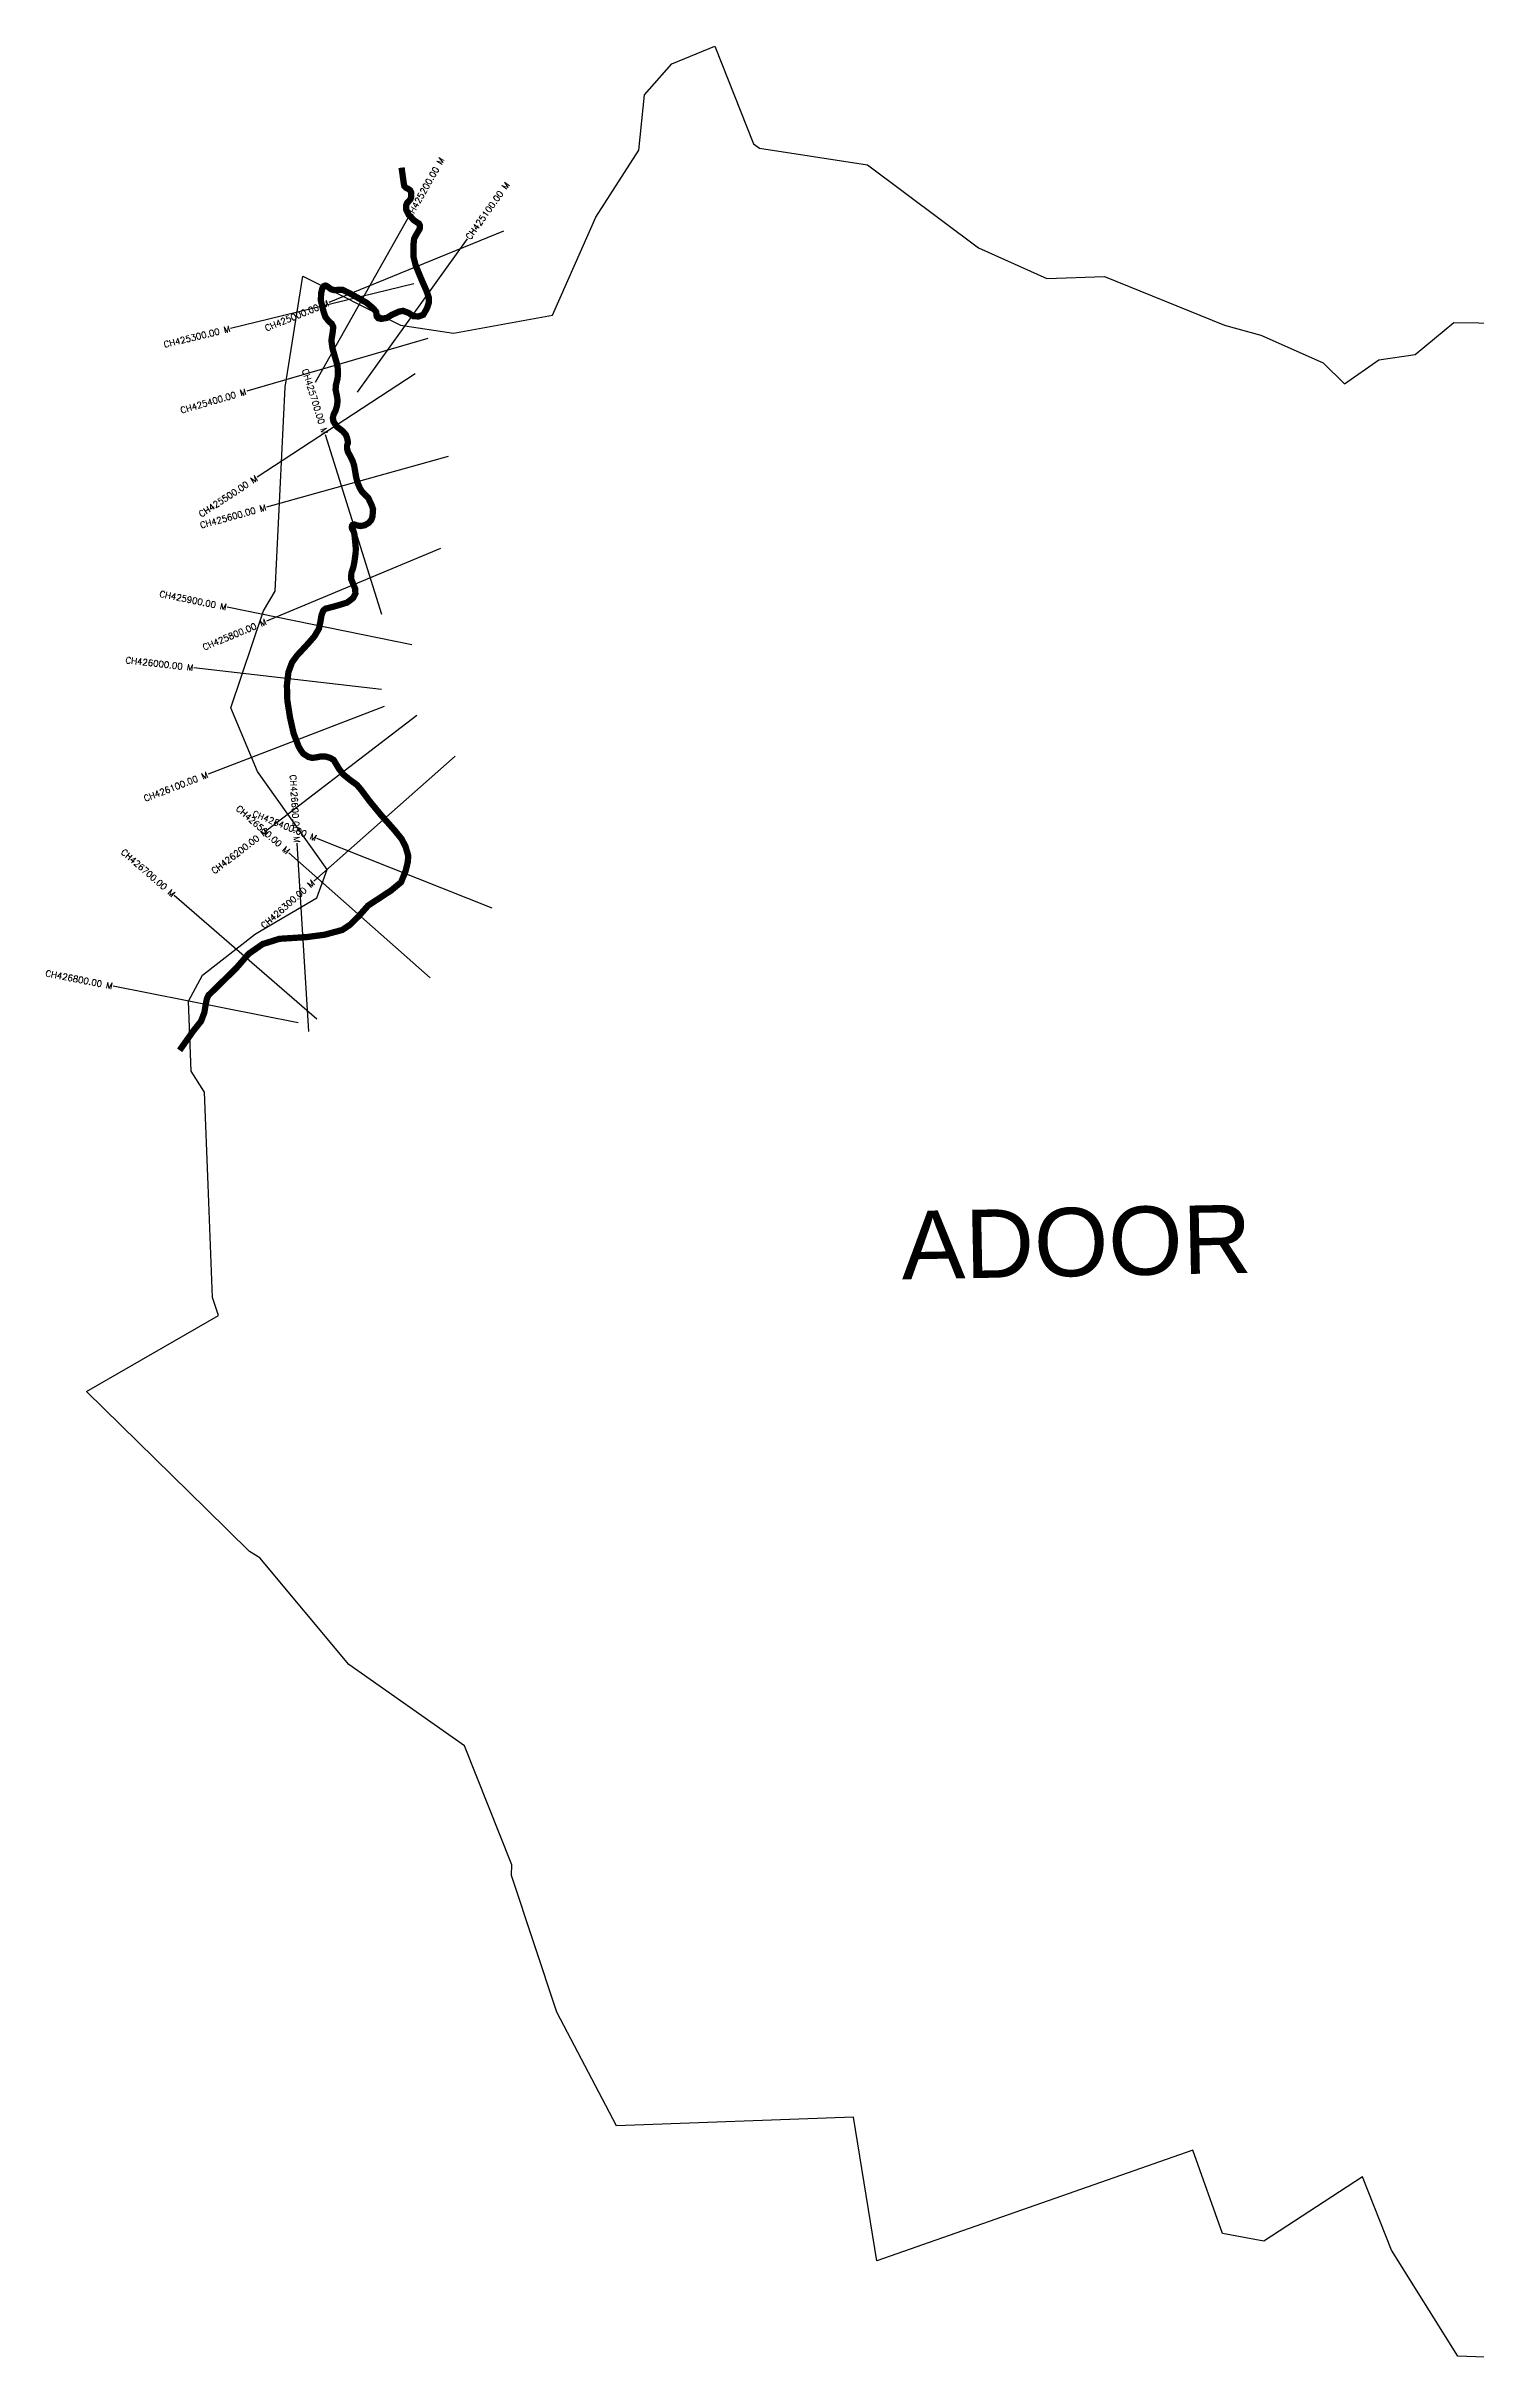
# Model space of a CAD drawing. Header units: metres. Extents: x 306893 to 311442, y 1924002 to 1927686.
# Drawn here: x 306893 to 309167, y 1924002 to 1927686 of the extents above; entities that cross this region are included whole.
import ezdxf
from ezdxf.enums import TextEntityAlignment as Align

# ---------------------------------------------------------------- set-up
doc = ezdxf.new("R2010")
doc.units = ezdxf.units.M
for name, color, linetype in [('CS', 134, 'Continuous'), ('CSMark', 6, 'Continuous'), ('UNPROTECTED', 10, 'Continuous'), ('VILLAGE BOUNDRY', 10, 'Continuous'), ('VILLAGE NAME', 250, 'Continuous')]:
    doc.layers.add(name, color=color, linetype=linetype)
doc.styles.get("Standard").update_dxf_attribs({"font": 'simplex.shx'})

msp = doc.modelspace()

# ---------------------------------------------------------------- linework, layer by layer
at = {"layer": 'CS'}
for p, q in [((307320.6, 1927151.2), (307468.2, 1927412.4)), ((307619.9, 1927391.2), (307342.1, 1927277.8)), ((307387.5, 1927135.2), (307562.3, 1927379)), ((307477.2, 1927307.4), (307185.7, 1927236.6)), ((307499.2, 1927220.9), (307211.3, 1927136.7)), ((307479, 1927164.3), (307228, 1927000)), ((307426.1, 1926781.3), (307336.5, 1927067.6)), ((307531.9, 1927032.7), (307242.8, 1926952.5)), ((307519.6, 1926886.4), (307242.7, 1926770.9)), ((307474.1, 1926733.4), (307180, 1926793)), ((307425.4, 1926662.5), (307127.4, 1926696.7)), ((307430.1, 1926635.3), (307150.1, 1926527.6)), ((307482, 1926620.9), (307243.8, 1926438.5)), ((307542.6, 1926556), (307317.9, 1926357.2)), ((307309.9, 1926118.2), (307291.5, 1926417.6)), ((307601.7, 1926314.1), (307323, 1926425)), ((307502.9, 1926203.5), (307278.5, 1926402.5)), ((307323, 1926138), (307096.1, 1926334.3)), ((307293.3, 1926132), (306998.9, 1926190))]:
    msp.add_line(p, q, dxfattribs=at)
at = {"layer": 'UNPROTECTED', "const_width": 10, "flags": 128}
msp.add_lwpolyline([(307457.6, 1927492.5), (307461.1, 1927467.1), (307462, 1927463), (307464.3, 1927460.6), (307468, 1927458.8), (307471.2, 1927456.4), (307472.8, 1927453), (307472.9, 1927446.4), (307471.6, 1927441.9), (307466.3, 1927436.4), (307464.7, 1927432.2), (307465.1, 1927425), (307469, 1927417.4), (307477.6, 1927408.4), (307485.1, 1927403.6), (307486.7, 1927400.6), (307486.4, 1927395.1), (307481.3, 1927386.6), (307477.4, 1927379), (307476.4, 1927368.1), (307476.7, 1927349.9), (307479.9, 1927337.2), (307489.2, 1927314.5), (307497, 1927296.9), (307500.8, 1927286.3), (307500.9, 1927277.5), (307497.7, 1927268.2), (307492.1, 1927258.4), (307484.5, 1927255.7), (307476.1, 1927256.3), (307469.4, 1927261), (307460.1, 1927264.7), (307453.6, 1927263.5), (307442, 1927258.3), (307434.2, 1927253.5), (307425.4, 1927251.9), (307420.5, 1927252.9), (307418, 1927255.7), (307417.3, 1927262.8), (307412.7, 1927268.4), (307402.1, 1927277.4), (307376.3, 1927292), (307363.7, 1927298.2), (307357.9, 1927298.1), (307350.8, 1927297.6), (307345.7, 1927298.9), (307338.9, 1927304), (307336.7, 1927304.9), (307334, 1927304), (307331.6, 1927300.5), (307329.6, 1927293), (307329.2, 1927281), (307333.4, 1927264), (307336.3, 1927255.1), (307341.6, 1927248.3), (307346.4, 1927244.2), (307348.9, 1927239.3), (307348.2, 1927231.9), (307346, 1927217.8), (307347.6, 1927205.3), (307352, 1927190.1), (307355.7, 1927177.1), (307356.5, 1927165), (307355.6, 1927156.3), (307353.2, 1927147.1), (307352.6, 1927139.3), (307354.5, 1927130.7), (307355.9, 1927121.7), (307354.8, 1927113.4), (307352.4, 1927105.2), (307349.8, 1927100.6), (307348.3, 1927094.7), (307349.2, 1927088.7), (307354.7, 1927080.4), (307364, 1927073.3), (307369, 1927067.5), (307371, 1927062), (307372, 1927057.1), (307371.9, 1927053.6), (307370.8, 1927050.2), (307370.8, 1927046), (307372.1, 1927040.5), (307376, 1927033.5), (307378.6, 1927028), (307380.3, 1927024.4), (307382.2, 1927018.1), (307383.7, 1927009.3), (307385.3, 1927000), (307387.8, 1926990.7), (307391, 1926983.2), (307394.5, 1926977.2), (307399.6, 1926971.9), (307404.8, 1926966.7), (307407.8, 1926960.2), (307410.4, 1926954.6), (307412.2, 1926948.9), (307411.3, 1926937.5), (307409.6, 1926932.2), (307405.5, 1926927.4), (307399.1, 1926923.6), (307392, 1926922.3), (307385.8, 1926923.5), (307382.6, 1926924.7), (307381.4, 1926924.5), (307379.5, 1926923.9), (307378.7, 1926922.6), (307378.4, 1926920.9), (307378.7, 1926918.3), (307380.5, 1926915.4), (307381.8, 1926912.5), (307382.6, 1926909), (307383.9, 1926896.2), (307384.7, 1926887.5), (307384.5, 1926879.5), (307382.6, 1926865.6), (307380.7, 1926856.3), (307377.7, 1926847.8), (307377.4, 1926837.8), (307380.7, 1926829.9), (307383.8, 1926822.4), (307384.1, 1926815), (307380.4, 1926807.7), (307370.9, 1926800.5), (307354.5, 1926795.5), (307336.4, 1926790.7), (307332.9, 1926787.5), (307330.1, 1926779.9), (307328.6, 1926770.6), (307326.2, 1926759.2), (307319, 1926746.8), (307308.6, 1926734.9), (307291.4, 1926716.4), (307283.3, 1926705.3), (307277.6, 1926689.7), (307275.2, 1926669.4), (307275.9, 1926644.9), (307280.1, 1926617.9), (307285.9, 1926592.2), (307294, 1926571.2), (307297.6, 1926565.1), (307301.5, 1926560), (307309.5, 1926554.9), (307314.6, 1926553.6), (307319.4, 1926553.8), (307328.2, 1926555.5), (307337.1, 1926555.5), (307344, 1926553.4), (307349.6, 1926550.2), (307357.9, 1926536.2), (307364.8, 1926527.2), (307374.5, 1926519.3), (307386.7, 1926510.3), (307393.1, 1926502.8), (307407.6, 1926483.5), (307424, 1926463.6), (307446.6, 1926438.1), (307458, 1926424), (307464, 1926412.1), (307468.2, 1926397.6), (307467.4, 1926387.7), (307464.1, 1926373.8), (307456.8, 1926355.7), (307441.2, 1926342.7), (307404.5, 1926318.6), (307389.3, 1926301.5), (307375.7, 1926288), (307363.3, 1926279.7), (307335.2, 1926272.1), (307306.4, 1926268.3), (307263.3, 1926265.6), (307236.8, 1926257.3), (307214.6, 1926241.9), (307194.5, 1926218.8), (307161.3, 1926186.3), (307150.5, 1926175.8), (307147.8, 1926169.8), (307145.5, 1926157.9), (307143.9, 1926148.3), (307138.6, 1926134.4), (307126.3, 1926119), (307104.6, 1926088.2)], dxfattribs=at)
at = {"layer": 'VILLAGE BOUNDRY', "color": 3, "flags": 128}
for points in [[(309379.4, 1924001.9), (309137.7, 1924010.5), (309032.1, 1924179.5), (308985.9, 1924296.1), (308829, 1924193.8), (308763.2, 1924205.6), (308716, 1924338.4), (308213.4, 1924162.3), (308176.1, 1924390.9), (307799.3, 1924376.9), (307704.4, 1924558), (307632.6, 1924775.3), (307632.8, 1924792.1), (307557.6, 1924981.7), (307373.6, 1925111.2), (307232.3, 1925280.6), (307215.7, 1925290.9), (307147.4, 1925358), (306956.6, 1925545.3), (307166.4, 1925666.3), (307156.7, 1925694.7), (307149.8, 1925874.3), (307144.2, 1926021.6), (307122.9, 1926054.9), (307118.5, 1926166.4), (307140.7, 1926207.8), (307225.1, 1926273.7), (307323, 1926330.6), (307339, 1926375.8), (307228.6, 1926531.7), (307186.2, 1926633), (307238.2, 1926787.6), (307256.6, 1926818.8), (307272.2, 1927143), (307300.3, 1927320), (307456.1, 1927242.1), (307540.3, 1927229.4), (307697.4, 1927257.6), (307766.6, 1927413.5), (307835, 1927520.1), (307844, 1927608.5), (307887.4, 1927657.8), (307955.8, 1927685.5), (308017.1, 1927530.6), (308026.9, 1927523.6), (308198.4, 1927497.2), (308375.3, 1927364.8), (308483.8, 1927316.3), (308575.7, 1927319.3)], [(308575.7, 1927319.3), (308766.5, 1927242.1), (308824.4, 1927226), (308923.2, 1927182.1), (308957.4, 1927148.4), (309011.6, 1927186.7), (309069.7, 1927195.3), (309131, 1927246.2), (309448.6, 1927241.9)]]:
    msp.add_lwpolyline(points, dxfattribs=at)

# ---------------------------------------------------------------- texts
at = {"layer": 'CSMark'}
for s, rotation, p in [('CH425200.00 M', 60.5356, (307468.7, 1927413.2)), ('CH425100.00 M', 54.3601, (307562.9, 1927379.8))]:
    msp.add_text(s, height=10, rotation=rotation, dxfattribs=at).set_placement(p, align=Align.MIDDLE_LEFT)
for s, rotation, p in [('CH425000.00 M', 22.1915, (307341.2, 1927277.5)), ('CH425300.00 M', 13.6567, (307184.7, 1927236.4)), ('CH425700.00 M', 287.3753, (307336.2, 1927068.6)), ('CH425400.00 M', 16.2953, (307210.3, 1927136.4)), ('CH425500.00 M', 33.2219, (307227.2, 1926999.4)), ('CH425600.00 M', 15.5004, (307241.8, 1926952.2)), ('CH425900.00 M', 348.5342, (307179.1, 1926793.2)), ('CH425800.00 M', 22.6361, (307241.8, 1926770.5)), ('CH426000.00 M', 353.4637, (307126.4, 1926696.8)), ('CH426100.00 M', 21.0372, (307149.1, 1926527.2)), ('CH426600.00 M', 273.5115, (307291.5, 1926418.6)), ('CH426500.00 M', 318.4289, (307277.7, 1926403.2)), ('CH426400.00 M', 338.2931, (307322.1, 1926425.4)), ('CH426200.00 M', 37.4371, (307243, 1926437.9)), ('CH426700.00 M', 319.1274, (307095.4, 1926334.9)), ('CH426300.00 M', 41.4949, (307317.2, 1926356.6)), ('CH426800.00 M', 348.8647, (306997.9, 1926190.2))]:
    msp.add_text(s, height=10, rotation=rotation, dxfattribs=at).set_placement(p, align=Align.MIDDLE_RIGHT)
at = {"layer": 'VILLAGE NAME', "insert": (308251.3, 1925832.3), "char_height": 108.748, "attachment_point": 1, "rotation": 1.1028}
msp.add_mtext_dynamic_manual_height_columns('{\\fArial|b0|i0|c0|p34;ADOOR}', width=1571.314, gutter_width=543.7, heights=[0], dxfattribs=at)

doc.saveas('drawing.dxf')
